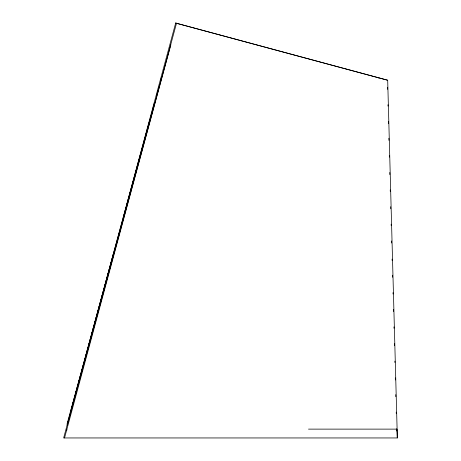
<?xml version="1.0" encoding="UTF-8"?>
<svg xmlns="http://www.w3.org/2000/svg" width="461" height="461" viewBox="0 0 461 461"><rect width="100%" height="100%" fill="white"/><g stroke="black" fill="none" stroke-linecap="round" stroke-linejoin="round"><path stroke-width="0.69" d="M113.25 254.72L113.273 254.334L70.671 411.742L99.726 305.015M123.398 217.379L126.078 207.312M175.676 23.05L63.653 437.95L397.347 437.95L387.695 80.243L175.676 23.05L387.695 80.243M64.534 437.95L176.534 23.148M144.454 139.735L67.127 423.734L67.248 425.324L170.858 44.809M144.829 138.346L146.344 132.791M146.725 131.402L147.67 127.933M148.044 126.544L148.615 124.458M148.989 123.07L150.505 117.515M150.88 116.126L151.825 112.657M153.15 107.793L153.72 105.713M154.095 104.324L154.666 102.238M156.365 95.992L156.93 93.906M157.31 92.517L157.875 90.437M158.256 89.048L158.82 86.962M160.526 80.715L161.091 78.629M126.251 206.661L133.874 178.678M134.047 178.027L136.71 168.265M136.882 167.614L138.479 161.759M138.836 160.457L139.366 158.503M139.718 157.201L143.083 144.84M143.44 143.538L144.5 139.631M144.858 138.329L145.388 136.375M145.745 135.079L147.336 129.218M148.044 126.619L149.11 122.712M149.462 121.41L149.998 119.457M151.767 112.951L152.297 110.997M152.654 109.695L153.715 105.794M154.072 104.491L154.602 102.538M99.904 304.364L102.561 294.602M102.74 293.957L108.94 271.177M109.292 269.996L111.28 262.695M112.132 259.462L113.193 255.561M113.93 252.956L114.593 250.525M114.76 249.914L115.423 247.482M118.569 235.917L119.232 233.485M124.579 213.743L125.11 211.789M129.184 196.818L129.72 194.87M378.498 77.886L378.913 77.869M308.507 429.122L396.996 429.122L397.232 437.95M387.471 87.25L387.528 89.342M387.937 104.716L387.978 106.111M388.393 121.479L388.45 123.577M388.842 138.248L388.9 140.34M389.315 155.714L389.355 157.109M389.77 172.477L389.822 174.575M390.237 189.944L390.277 191.344M390.692 206.712L390.749 208.804M391.164 224.179L391.199 225.573M391.614 240.942L391.671 243.039M392.104 259.105L392.144 260.505M392.536 275.177L392.593 277.268M393.008 292.637L393.049 294.037M393.464 309.406L393.515 311.503M393.93 326.872L393.971 328.267M394.386 343.635L394.443 345.733M394.858 361.101L394.893 362.502M395.308 377.87L395.365 379.968M395.757 394.639L395.815 396.731M396.23 412.099L396.27 413.5M396.685 428.868L396.742 430.966M66.782 429.122L66.782 430.482"/></g></svg>
